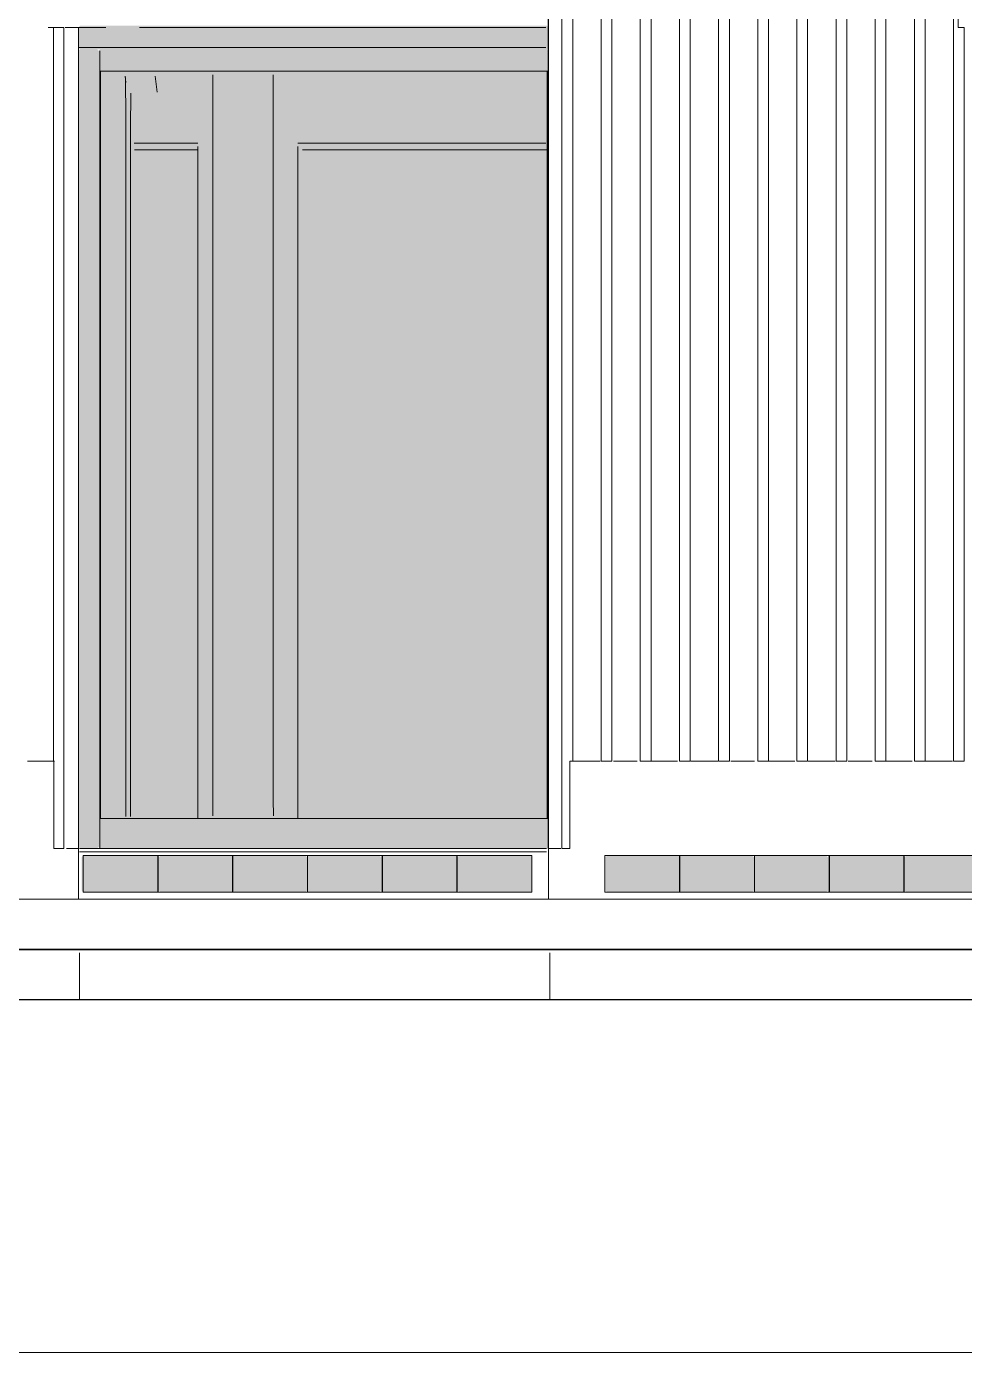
# Model space of a CAD drawing. Header units: millimetres. Extents: x 0 to 84100, y 0 to 59400.
# Drawn here: x 45820 to 48612, y 45447 to 49394 of the extents above; entities that cross this region are included whole.
import ezdxf

# ---------------------------------------------------------------- set-up
doc = ezdxf.new("R2010")
doc.units = ezdxf.units.MM
for name, color, linetype, lineweight in [('01_切断（構造・壁）', 7, 'Continuous', 35), ('09_立面の外形', 7, 'Continuous', 30), ('10_見えがかり', 7, 'Continuous', 13), ('12_見えがかり（ガラス）', 5, 'Continuous', 9), ('50_寸法', 3, 'Continuous', 9)]:
    doc.layers.add(name, color=color, linetype=linetype, lineweight=lineweight)

msp = doc.modelspace()

# ---------------------------------------------------------------- hatches: boundary and pattern name
at = {"layer": '10_見えがかり', "true_color": 0xe9dcc4}
for points in [[(47374.3, 49391.6), (47374.3, 49331.6), (47369.3, 49326.6), (45979.3, 49326.6), (45974.3, 49331.6), (45974.3, 49391.6), (45979.3, 49396.6), (46059.3, 49396.6), (46159.3, 49396.6), (47369.3, 49396.6)], [(46034.3, 49321.6), (46034.3, 49261.6), (46039.3, 49256.6), (46034.3, 49251.6), (46034.3, 47041.6), (46039.3, 47036.6), (46034.3, 47031.6), (46034.3, 46951.6), (46029.3, 46946.6), (45979.3, 46946.6), (45974.3, 46951.6), (45974.3, 49321.6), (45979.3, 49326.6), (46029.3, 49326.6)], [(47374.3, 49321.6), (47374.3, 49261.6), (47369.3, 49256.6), (46039.3, 49256.6), (46034.3, 49261.6), (46034.3, 49321.6), (46039.3, 49326.6), (47369.3, 49326.6)], [(47374.3, 47031.6), (47374.3, 46951.6), (47369.3, 46946.6), (46039.3, 46946.6), (46034.3, 46951.6), (46034.3, 47031.6), (46039.3, 47036.6), (47369.3, 47036.6)], [(46214.3, 46921.6), (46214.3, 46821.6), (46209.3, 46816.6), (45989.3, 46816.6), (45984.3, 46821.6), (45984.3, 46921.6), (45989.3, 46926.6), (46209.3, 46926.6)], [(46434.3, 46921.6), (46434.3, 46821.6), (46429.3, 46816.6), (46219.3, 46816.6), (46214.3, 46821.6), (46214.3, 46921.6), (46219.3, 46926.6), (46429.3, 46926.6)], [(46654.3, 46921.6), (46654.3, 46821.6), (46649.3, 46816.6), (46439.3, 46816.6), (46434.3, 46821.6), (46434.3, 46921.6), (46439.3, 46926.6), (46649.3, 46926.6)], [(46874.3, 46921.6), (46874.3, 46821.6), (46869.3, 46816.6), (46659.3, 46816.6), (46654.3, 46821.6), (46654.3, 46921.6), (46659.3, 46926.6), (46869.3, 46926.6)], [(47104.3, 46921.6), (47104.3, 46821.6), (47099.3, 46816.6), (46879.3, 46816.6), (46874.3, 46821.6), (46874.3, 46921.6), (46879.3, 46926.6), (47099.3, 46926.6)], [(47324.3, 46921.6), (47324.3, 46821.6), (47319.3, 46816.6), (47109.3, 46816.6), (47104.3, 46821.6), (47104.3, 46921.6), (47109.3, 46926.6), (47319.3, 46926.6)], [(47764.3, 46921.6), (47764.3, 46821.6), (47759.3, 46816.6), (47549.3, 46816.6), (47544.3, 46821.6), (47544.3, 46921.6), (47549.3, 46926.6), (47759.3, 46926.6)], [(47984.3, 46921.6), (47984.3, 46821.6), (47979.3, 46816.6), (47769.3, 46816.6), (47764.3, 46821.6), (47764.3, 46921.6), (47769.3, 46926.6), (47979.3, 46926.6)], [(48204.3, 46921.6), (48204.3, 46821.6), (48199.3, 46816.6), (47989.3, 46816.6), (47984.3, 46821.6), (47984.3, 46921.6), (47989.3, 46926.6), (48199.3, 46926.6)], [(48434.3, 46921.6), (48434.3, 46821.6), (48429.3, 46816.6), (48209.3, 46816.6), (48204.3, 46821.6), (48204.3, 46921.6), (48209.3, 46926.6), (48429.3, 46926.6)], [(48654.3, 46921.6), (48654.3, 46821.6), (48649.3, 46816.6), (48439.3, 46816.6), (48434.3, 46821.6), (48434.3, 46921.6), (48439.3, 46926.6), (48649.3, 46926.6)]]:
    msp.add_hatch(color=8, dxfattribs=at).paths.add_polyline_path(points)
at = {"layer": '12_見えがかり（ガラス）', "true_color": 0xdce9f2}
msp.add_hatch(color=8, dxfattribs=at).paths.add_polyline_path([(47369.3, 49256.6), (47374.3, 49251.6), (47374.3, 47041.6), (47369.3, 47036.6), (46039.3, 47036.6), (46034.3, 47041.6), (46034.3, 49251.6), (46039.3, 49256.6)])

# ---------------------------------------------------------------- linework, layer by layer
at = {"layer": '01_切断（構造・壁）'}
msp.add_lwpolyline([(3834.3, 46646.6), (76265.7, 46646.6)], dxfattribs=at)
at = {"layer": '09_立面の外形'}
msp.add_lwpolyline([(67527.7, 46496.6), (10808.1, 46496.6)], dxfattribs=at)
at = {"layer": '10_見えがかり'}
for points in [[(47414, 46946.6), (47414, 49590.6)], [(47446, 49590), (47446, 47206.6), (47437.5, 47206.6), (47437.5, 46946.6), (47414, 46946.6)], [(47562.6, 49591.2), (47562.6, 47206.6), (47530.6, 47206.6), (47530.6, 49588.8)], [(47679.1, 49587.9), (47679.1, 47206.6), (47647.2, 47206.6), (47647.2, 49591.4)], [(47795.7, 49590.1), (47795.7, 47206.6), (47763.7, 47206.6), (47763.7, 49590.5)], [(47912.3, 49591.3), (47912.3, 47206.6), (47880.3, 47206.6), (47880.3, 49588.5)], [(48028.8, 49588.2), (48028.8, 47206.6), (47996.9, 47206.6), (47996.9, 49591.4)], [(48145.4, 49590.3), (48145.4, 47206.6), (48113.4, 47206.6), (48113.4, 49590.4)], [(48262, 49591.3), (48262, 47206.6), (48230, 47206.6), (48230, 49588.3)], [(48378.5, 49588.4), (48378.5, 47206.6), (48346.6, 47206.6), (48346.6, 49591.3)], [(48495.1, 49590.4), (48495.1, 47206.6), (48463.1, 47206.6), (48463.1, 49590.2)], [(47372.7, 49570.8), (47372.7, 46946.6)], [(47373.4, 46796.6), (47373.4, 49570.8)], [(47373.4, 49570.8), (47373.4, 46946.6)], [(45884.7, 49391.6), (45894.7, 49391.6)], [(45894.7, 49391.6), (45884.7, 49391.6)], [(45904.3, 49391.6), (45894.3, 49391.6)], [(45901.4, 47206.6), (45899.6, 47206.6), (45899.6, 49391.6), (45930.9, 49391.6), (45930.9, 46946.6), (45901.4, 46946.6), (45901.4, 47206.6)], [(45934.7, 49391.6), (45974.7, 49391.6)], [(45974.7, 49391.6), (45934.7, 49391.6)], [(45974.2, 49391.6), (45944.3, 49391.6)], [(45974.2, 46946.6), (45974.2, 49391.6)], [(45974.7, 46796.6), (45974.7, 49391.6)], [(45974.7, 46946.6), (45974.7, 49391.6)], [(46055.9, 49391.6), (45975.9, 49391.6)], [(47365.8, 49391.6), (46155.9, 49391.6)], [(48593.5, 49421), (48593.5, 49391.6), (48611.7, 49391.6), (48611.7, 47206.6), (48579.7, 47206.6), (48579.7, 49418.1)], [(47365.8, 49331.6), (45975.9, 49331.6)], [(46038.5, 49321.6), (46038.5, 49261.6)], [(46038.5, 46946.6), (46038.5, 49321.6)], [(47369.6, 49261.6), (46038.5, 49261.6)], [(46113, 49246.1), (46115.5, 49227)], [(46114.6, 49242.7), (46115.1, 49119.9)], [(46202.9, 49246.1), (46209.1, 49198.5)], [(46374.4, 49250), (46374.4, 49096.6)], [(46554.3, 49250), (46554.3, 49096.6)], [(46129.8, 49091), (46130, 49195.4)], [(46115.1, 49119.9), (46115.1, 48977)], [(46129.8, 48948.1), (46129.8, 49091)], [(46374.4, 49096.6), (46374.4, 48914.4)], [(46554.3, 49096.6), (46554.3, 48914.4)], [(46140.2, 49046.6), (46329.7, 49046.6)], [(46329.7, 47036.6), (46329.7, 49036.6)], [(46627.8, 49046.6), (47365.6, 49046.6)], [(46627.8, 47036.6), (46627.8, 49036.6)], [(46141.7, 49026.6), (46330.5, 49026.6)], [(46142.5, 49026.6), (46331.2, 49026.6)], [(47366.7, 49026.6), (46641.6, 49026.6)], [(47367.7, 49026.6), (46642.7, 49026.6)], [(46115.1, 48977), (46115.1, 48834)], [(46129.8, 48805.1), (46129.8, 48948.1)], [(46374.4, 48914.4), (46374.4, 48732.3)], [(46554.3, 48914.4), (46554.3, 48732.3)], [(46115.1, 48834), (46115.1, 48691)], [(46129.8, 48662.2), (46129.8, 48805.1)], [(46374.4, 48732.3), (46374.4, 48550.1)], [(46554.3, 48732.3), (46554.3, 48550.1)], [(46115.1, 48691), (46115.1, 48548.1)], [(46129.8, 48519.2), (46129.8, 48662.2)], [(46115.1, 48548.1), (46115.1, 48405.1)], [(46129.8, 48376.2), (46129.8, 48519.2)], [(46374.4, 48550.1), (46374.4, 48368)], [(46554.3, 48550.1), (46554.3, 48368)], [(46115.1, 48405.1), (46115.1, 48262.2)], [(46129.8, 48233.3), (46129.8, 48376.2)], [(46374.4, 48368), (46374.4, 48185.9)], [(46554.3, 48368), (46554.3, 48185.9)], [(46115.1, 48262.2), (46115.1, 48119.2)], [(46129.8, 48090.3), (46129.8, 48233.3)], [(46374.4, 48185.9), (46374.4, 48003.7)], [(46554.3, 48185.9), (46554.3, 48003.7)], [(46115.1, 48119.2), (46115.1, 47976.2)], [(46129.8, 47947.3), (46129.8, 48090.3)], [(46374.4, 48003.7), (46374.4, 47821.6)], [(46554.3, 48003.7), (46554.3, 47821.6)], [(46115.1, 47976.2), (46115.1, 47833.3)], [(46129.8, 47804.4), (46129.8, 47947.3)], [(46115.1, 47833.3), (46115.1, 47690.3)], [(46129.8, 47661.4), (46129.8, 47804.4)], [(46374.4, 47821.6), (46374.4, 47639.4)], [(46554.3, 47821.6), (46554.3, 47639.4)], [(46115.1, 47690.3), (46115.1, 47547.3)], [(46129.8, 47518.4), (46129.8, 47661.4)], [(46374.4, 47639.4), (46374.4, 47457.3)], [(46554.3, 47639.4), (46554.3, 47457.3)], [(46115.1, 47547.3), (46115.1, 47404.4)], [(46129.8, 47375.5), (46129.8, 47518.4)], [(46374.4, 47457.3), (46374.4, 47275.1)], [(46554.3, 47457.3), (46554.3, 47275.1)], [(46115.1, 47404.4), (46115.1, 47261.4)], [(46129.8, 47232.5), (46129.8, 47375.5)], [(46115.1, 47261.4), (46115.1, 47118.4)], [(46374.4, 47275.1), (46374.4, 47093)], [(46554.3, 47275.1), (46554.3, 47093)], [(46129.8, 47089.5), (46129.8, 47232.5)], [(45822.8, 47206.6), (45902.8, 47206.6)], [(45823.3, 47206.6), (45903.2, 47206.6)], [(47447.5, 47206.6), (47527.4, 47206.6)], [(47448.2, 47206.6), (47528.1, 47206.6)], [(47567.4, 47206.6), (47637.3, 47206.6)], [(47568, 47206.6), (47637.9, 47206.6)], [(47677.2, 47206.6), (47757.1, 47206.6)], [(47677.9, 47206.6), (47757.8, 47206.6)], [(47797.1, 47206.6), (47876.9, 47206.6)], [(47797.7, 47206.6), (47877.6, 47206.6)], [(47916.9, 47206.6), (47986.8, 47206.6)], [(47917.6, 47206.6), (47987.5, 47206.6)], [(48026.7, 47206.6), (48106.6, 47206.6)], [(48027.4, 47206.6), (48107.3, 47206.6)], [(48146.6, 47206.6), (48226.5, 47206.6)], [(48147.2, 47206.6), (48227.1, 47206.6)], [(48266.4, 47206.6), (48336.3, 47206.6)], [(48267.1, 47206.6), (48337, 47206.6)], [(48376.3, 47206.6), (48456.2, 47206.6)], [(48376.9, 47206.6), (48456.8, 47206.6)], [(48496.1, 47206.6), (48576, 47206.6)], [(48496.8, 47206.6), (48576.7, 47206.6)], [(46115.1, 47118.4), (46115.1, 47042.2)], [(46129.8, 47089.5), (46129.8, 47041.9)], [(46374.4, 47093), (46374.9, 47044.2)], [(46554.3, 47093), (46554.7, 47044.2)], [(47369.6, 47036.6), (46038.5, 47036.6)], [(46038.5, 47036.6), (46038.5, 46946.6)], [(45974.2, 46946.6), (45938.5, 46946.6)], [(45938.9, 46946.6), (45974.7, 46946.6)], [(45977.6, 46946.6), (47367.5, 46946.6)], [(45977.6, 46936.6), (47367.5, 46936.6)], [(45977.6, 46936.6), (47367.5, 46936.6)], [(47372.7, 46946.6), (47409.8, 46946.6)], [(47373.4, 46946.6), (47410.4, 46946.6)], [(45988.2, 46926.6), (46211.6, 46926.6), (46211.6, 46816.6), (45988.2, 46816.6), (45988.2, 46926.6)], [(46210.7, 46926.6), (46434.2, 46926.6), (46434.2, 46816.6), (46210.7, 46816.6), (46210.7, 46926.6)], [(46433.3, 46926.6), (46656.7, 46926.6), (46656.7, 46816.6), (46433.3, 46816.6), (46433.3, 46926.6)], [(46655.9, 46926.6), (46879.3, 46926.6), (46879.3, 46816.6), (46655.9, 46816.6), (46655.9, 46926.6)], [(46878.4, 46926.6), (47101.9, 46926.6), (47101.9, 46816.6), (46878.4, 46816.6), (46878.4, 46926.6)], [(47101, 46926.6), (47324.4, 46926.6), (47324.4, 46816.6), (47101, 46816.6), (47101, 46926.6)], [(47541.9, 46926.6), (47765.2, 46926.6), (47765.2, 46816.6), (47541.9, 46816.6), (47541.9, 46926.6)], [(47764.3, 46926.6), (47987.6, 46926.6), (47987.6, 46816.6), (47764.3, 46816.6), (47764.3, 46926.6)], [(47986.8, 46926.6), (48210.1, 46926.6), (48210.1, 46816.6), (47986.8, 46816.6), (47986.8, 46926.6)], [(48209.2, 46926.6), (48432.6, 46926.6), (48432.6, 46816.6), (48209.2, 46816.6), (48209.2, 46926.6)], [(48431.7, 46926.6), (48655, 46926.6), (48655, 46816.6), (48431.7, 46816.6), (48431.7, 46926.6)], [(45687.1, 46796.6), (46581.9, 46796.6)], [(46581.9, 46796.6), (47476.5, 46796.6)], [(47476.5, 46796.6), (48370.9, 46796.6)], [(48370.9, 46796.6), (49265.1, 46796.6)], [(45687.1, 46646.6), (46581.9, 46646.6)], [(45977.6, 46496.6), (45977.6, 46636.6)], [(46581.9, 46646.6), (47476.5, 46646.6)], [(47377.5, 46496.6), (47377.5, 46636.6)], [(47476.5, 46646.6), (48370.9, 46646.6)], [(48370.9, 46646.6), (49265.1, 46646.6)], [(44578, 46496.6), (45968.9, 46496.6)], [(45977.6, 46496.6), (47377.5, 46496.6)], [(47377.5, 46496.6), (47379, 46496.6)], [(47379, 46496.6), (48769.2, 46496.6)]]:
    msp.add_lwpolyline(points, dxfattribs=at)
at = {"layer": '12_見えがかり（ガラス）'}
for points in [[(47370.2, 49261.6), (46039.2, 49261.6)], [(46039.2, 49261.6), (46039.2, 47036.6)], [(46039.7, 49261.6), (47370.7, 49261.6)], [(46039.7, 49261.6), (46039.7, 47036.6)], [(47370.2, 47036.6), (47370.2, 49261.6)], [(47370.7, 47036.6), (47370.7, 49261.6)], [(47370.2, 47036.6), (46039.2, 47036.6)], [(47370.7, 47036.6), (46039.7, 47036.6)]]:
    msp.add_lwpolyline(points, dxfattribs=at)
at = {"layer": '50_寸法'}
msp.add_lwpolyline([(6334.3, 45446.6), (73765.7, 45446.6)], dxfattribs=at)

doc.saveas('drawing.dxf')
